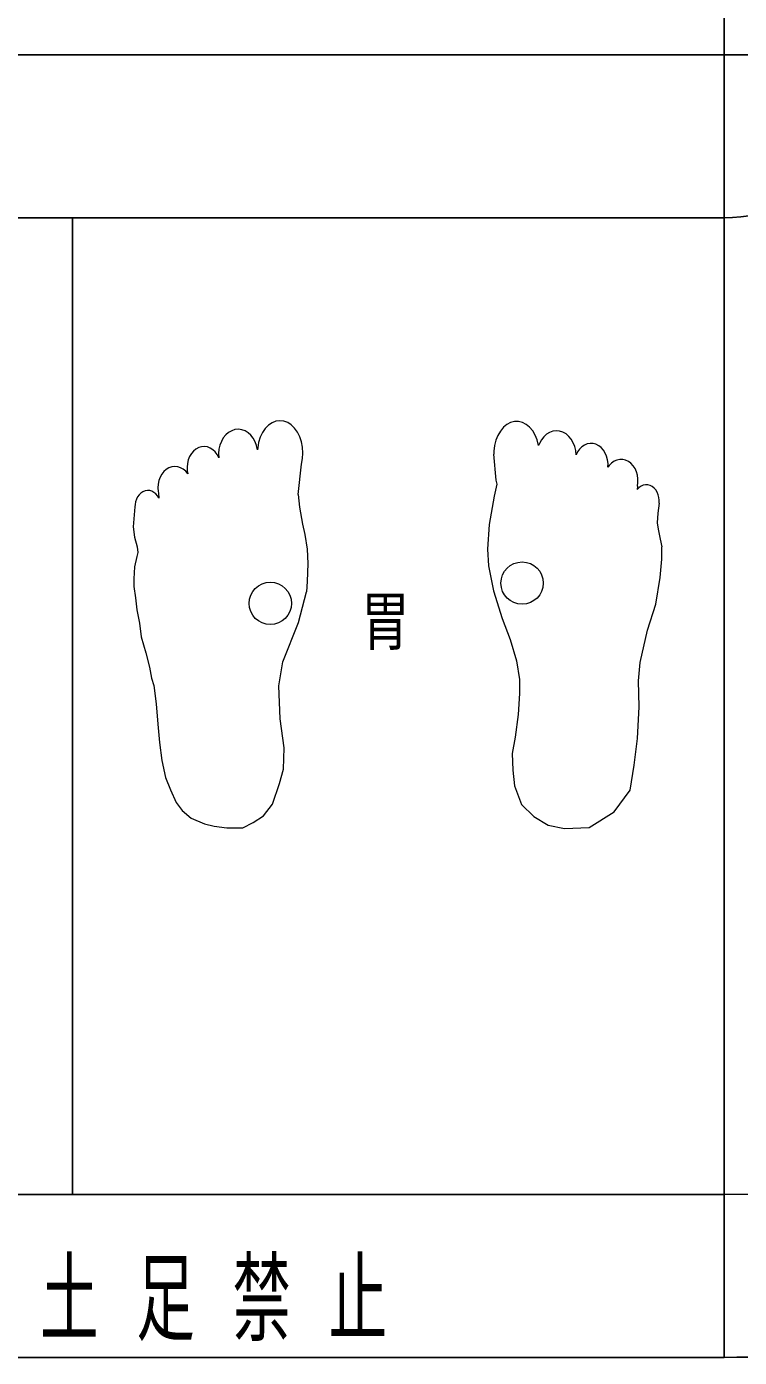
# Model space of a CAD drawing. Units: millimetres on the paper. Extents: x -365 to 0, y -5 to 257.
# Drawn here: x -236.23 to -227.48, y 178.42 to 194.77 of the extents above; entities that cross this region are included whole.
import ezdxf
from ezdxf.enums import TextEntityAlignment as Align

# ---------------------------------------------------------------- set-up
doc = ezdxf.new("R2010")
doc.units = ezdxf.units.MM
doc.layers.add('LY_1', color=7, linetype='Continuous', lineweight=13)
doc.styles.add('ＭＳ ゴシック', font='')
doc.styles.get('ＭＳ ゴシック').set_extended_font_data('MS Gothic')

msp = doc.modelspace()

# ---------------------------------------------------------------- linework, layer by layer
at = {"layer": 'LY_1', "lineweight": 25}
for p, q in [((-227.663, 206.421), (-227.663, 194.421)), ((-227.663, 194.421), (-239.663, 194.421)), ((-227.663, 194.421), (-225.663, 194.421)), ((-227.663, 194.421), (-227.663, 192.421)), ((-227.663, 194.421), (-225.663, 194.421)), ((-227.663, 194.421), (-227.663, 192.421)), ((-251.663, 192.421), (-227.663, 192.421)), ((-227.663, 192.421), (-239.663, 192.421)), ((-235.663, 180.421), (-235.663, 192.421)), ((-227.663, 180.421), (-227.663, 192.421)), ((-227.663, 186.421), (-227.663, 180.425)), ((-251.663, 180.421), (-227.663, 180.421)), ((-227.663, 180.421), (-239.663, 180.421)), ((-227.663, 178.421), (-227.663, 180.421)), ((-227.663, 180.421), (-227.663, 178.421)), ((-227.663, 178.421), (-239.663, 178.421))]:
    msp.add_line(p, q, dxfattribs=at)
at = {"layer": 'LY_1'}
for p, q in [((-233.71, 189.804), (-233.748, 189.782)), ((-233.67, 189.817), (-233.71, 189.804)), ((-233.628, 189.821), (-233.67, 189.817)), ((-233.587, 189.816), (-233.628, 189.821)), ((-233.546, 189.802), (-233.587, 189.816)), ((-233.508, 189.779), (-233.546, 189.802)), ((-233.297, 189.831), (-233.331, 189.781)), ((-233.258, 189.871), (-233.297, 189.831)), ((-233.213, 189.901), (-233.258, 189.871)), ((-233.166, 189.92), (-233.213, 189.901)), ((-233.118, 189.927), (-233.166, 189.92)), ((-233.069, 189.921), (-233.118, 189.927)), ((-233.022, 189.904), (-233.069, 189.921)), ((-232.978, 189.875), (-233.022, 189.904)), ((-232.937, 189.835), (-232.978, 189.875)), ((-232.902, 189.787), (-232.937, 189.835)), ((-230.41, 189.8), (-230.442, 189.747)), ((-230.373, 189.846), (-230.41, 189.8)), ((-230.331, 189.881), (-230.373, 189.846)), ((-230.285, 189.905), (-230.331, 189.881)), ((-230.237, 189.917), (-230.285, 189.905)), ((-230.188, 189.918), (-230.237, 189.917)), ((-230.14, 189.906), (-230.188, 189.918)), ((-230.094, 189.882), (-230.14, 189.906)), ((-230.052, 189.848), (-230.094, 189.882)), ((-230.014, 189.803), (-230.052, 189.848)), ((-229.983, 189.75), (-230.014, 189.803)), ((-229.767, 189.797), (-229.807, 189.783)), ((-229.725, 189.803), (-229.767, 189.797)), ((-229.684, 189.799), (-229.725, 189.803)), ((-229.643, 189.786), (-229.684, 189.799)), ((-233.855, 189.626), (-233.866, 189.576)), ((-233.837, 189.673), (-233.855, 189.626)), ((-233.813, 189.716), (-233.837, 189.673)), ((-233.783, 189.753), (-233.813, 189.716)), ((-233.748, 189.782), (-233.783, 189.753)), ((-233.474, 189.749), (-233.508, 189.779)), ((-233.445, 189.712), (-233.474, 189.749)), ((-233.421, 189.669), (-233.445, 189.712)), ((-233.404, 189.621), (-233.421, 189.669)), ((-233.379, 189.66), (-233.391, 189.593)), ((-233.359, 189.723), (-233.379, 189.66)), ((-233.331, 189.781), (-233.359, 189.723)), ((-232.874, 189.73), (-232.902, 189.787)), ((-232.853, 189.667), (-232.874, 189.73)), ((-232.84, 189.6), (-232.853, 189.667)), ((-230.466, 189.686), (-230.482, 189.621)), ((-230.442, 189.747), (-230.466, 189.686)), ((-229.958, 189.69), (-229.983, 189.75)), ((-229.941, 189.624), (-229.958, 189.69)), ((-229.931, 189.649), (-229.941, 189.624)), ((-229.908, 189.692), (-229.931, 189.649)), ((-229.879, 189.73), (-229.908, 189.692)), ((-229.845, 189.76), (-229.879, 189.73)), ((-229.807, 189.783), (-229.845, 189.76)), ((-229.605, 189.764), (-229.643, 189.786)), ((-229.57, 189.735), (-229.605, 189.764)), ((-229.54, 189.699), (-229.57, 189.735)), ((-229.516, 189.656), (-229.54, 189.699)), ((-229.498, 189.609), (-229.516, 189.656)), ((-229.379, 189.627), (-229.411, 189.605)), ((-229.345, 189.641), (-229.379, 189.627)), ((-229.309, 189.647), (-229.345, 189.641)), ((-229.273, 189.646), (-229.309, 189.647)), ((-229.237, 189.637), (-229.273, 189.646)), ((-229.203, 189.62), (-229.237, 189.637)), ((-234.227, 189.487), (-234.244, 189.446)), ((-234.205, 189.523), (-234.227, 189.487)), ((-234.179, 189.554), (-234.205, 189.523)), ((-234.149, 189.579), (-234.179, 189.554)), ((-234.115, 189.597), (-234.149, 189.579)), ((-234.08, 189.607), (-234.115, 189.597)), ((-234.044, 189.609), (-234.08, 189.607)), ((-234.008, 189.604), (-234.044, 189.609)), ((-233.973, 189.591), (-234.008, 189.604)), ((-233.941, 189.57), (-233.973, 189.591)), ((-233.912, 189.543), (-233.941, 189.57)), ((-233.887, 189.51), (-233.912, 189.543)), ((-233.867, 189.472), (-233.887, 189.51)), ((-233.866, 189.576), (-233.87, 189.524)), ((-233.87, 189.524), (-233.867, 189.472)), ((-233.394, 189.57), (-233.404, 189.621)), ((-233.391, 189.593), (-233.394, 189.57)), ((-232.851, 189.393), (-232.839, 189.461)), ((-232.835, 189.53), (-232.84, 189.6)), ((-232.839, 189.461), (-232.835, 189.53)), ((-230.497, 189.514), (-230.466, 189.197)), ((-230.49, 189.552), (-230.491, 189.514)), ((-230.482, 189.621), (-230.49, 189.552)), ((-229.486, 189.559), (-229.498, 189.609)), ((-229.482, 189.507), (-229.486, 189.559)), ((-229.464, 189.543), (-229.482, 189.507)), ((-229.44, 189.577), (-229.464, 189.543)), ((-229.411, 189.605), (-229.44, 189.577)), ((-229.173, 189.596), (-229.203, 189.62)), ((-229.146, 189.566), (-229.173, 189.596)), ((-229.123, 189.53), (-229.146, 189.566)), ((-229.106, 189.49), (-229.123, 189.53)), ((-229.095, 189.447), (-229.106, 189.49)), ((-234.543, 189.303), (-234.568, 189.271)), ((-234.513, 189.329), (-234.543, 189.303)), ((-234.481, 189.349), (-234.513, 189.329)), ((-234.446, 189.361), (-234.481, 189.349)), ((-234.41, 189.365), (-234.446, 189.361)), ((-234.373, 189.362), (-234.41, 189.365)), ((-234.338, 189.35), (-234.373, 189.362)), ((-234.305, 189.331), (-234.338, 189.35)), ((-234.275, 189.306), (-234.305, 189.331)), ((-234.25, 189.274), (-234.275, 189.306)), ((-234.254, 189.403), (-234.258, 189.358)), ((-234.258, 189.358), (-234.256, 189.313)), ((-234.256, 189.313), (-234.25, 189.274)), ((-234.244, 189.446), (-234.254, 189.403)), ((-232.895, 189.021), (-232.851, 189.393)), ((-229.089, 189.402), (-229.095, 189.447)), ((-229.09, 189.357), (-229.089, 189.402)), ((-229.075, 189.378), (-229.09, 189.357)), ((-229.047, 189.407), (-229.075, 189.378)), ((-229.015, 189.429), (-229.047, 189.407)), ((-228.981, 189.444), (-229.015, 189.429)), ((-228.945, 189.452), (-228.981, 189.444)), ((-228.909, 189.451), (-228.945, 189.452)), ((-228.873, 189.443), (-228.909, 189.451)), ((-228.839, 189.427), (-228.873, 189.443)), ((-228.808, 189.404), (-228.839, 189.427)), ((-228.781, 189.374), (-228.808, 189.404)), ((-228.758, 189.339), (-228.781, 189.374)), ((-228.74, 189.3), (-228.758, 189.339)), ((-228.728, 189.257), (-228.74, 189.3)), ((-234.613, 189.148), (-234.616, 189.103)), ((-234.604, 189.192), (-234.613, 189.148)), ((-234.589, 189.233), (-234.604, 189.192)), ((-234.568, 189.271), (-234.589, 189.233)), ((-230.456, 189.146), (-230.486, 189.002)), ((-230.466, 189.197), (-230.456, 189.146)), ((-228.729, 189.122), (-228.723, 189.167)), ((-228.722, 189.212), (-228.728, 189.257)), ((-228.723, 189.167), (-228.722, 189.212)), ((-228.656, 189.135), (-228.682, 189.124)), ((-228.628, 189.14), (-228.656, 189.135)), ((-228.6, 189.138), (-228.628, 189.14)), ((-228.573, 189.131), (-228.6, 189.138)), ((-234.865, 188.991), (-234.88, 188.962)), ((-234.846, 189.017), (-234.865, 188.992)), ((-234.824, 189.038), (-234.846, 189.017)), ((-234.799, 189.055), (-234.824, 189.038)), ((-234.773, 189.065), (-234.799, 189.055)), ((-234.745, 189.07), (-234.773, 189.065)), ((-234.717, 189.068), (-234.745, 189.07)), ((-234.69, 189.061), (-234.717, 189.068)), ((-234.664, 189.047), (-234.69, 189.061)), ((-234.641, 189.028), (-234.664, 189.047)), ((-234.62, 189.005), (-234.641, 189.028)), ((-234.603, 188.977), (-234.62, 189.005)), ((-234.616, 189.103), (-234.612, 189.058)), ((-234.612, 189.058), (-234.609, 189.041)), ((-234.609, 189.041), (-234.603, 188.977)), ((-232.895, 189.021), (-232.877, 188.863)), ((-230.486, 189.002), (-230.548, 188.654)), ((-228.729, 189.122), (-228.731, 189.083)), ((-228.729, 189.086), (-228.731, 189.083)), ((-228.707, 189.107), (-228.729, 189.086)), ((-228.682, 189.124), (-228.707, 189.107)), ((-228.547, 189.118), (-228.573, 189.131)), ((-228.523, 189.1), (-228.547, 189.118)), ((-228.503, 189.077), (-228.523, 189.1)), ((-228.485, 189.049), (-228.503, 189.077)), ((-228.472, 189.018), (-228.485, 189.049)), ((-228.464, 188.985), (-228.472, 189.018)), ((-228.46, 188.951), (-228.464, 188.985)), ((-234.9, 188.869), (-234.919, 188.624)), ((-234.897, 188.896), (-234.898, 188.869)), ((-234.891, 188.93), (-234.897, 188.896)), ((-234.88, 188.962), (-234.891, 188.93)), ((-232.877, 188.863), (-232.839, 188.658)), ((-228.461, 188.916), (-228.477, 188.791)), ((-228.461, 188.916), (-228.46, 188.951)), ((-232.839, 188.658), (-232.811, 188.528)), ((-230.548, 188.654), (-230.568, 188.347)), ((-228.477, 188.791), (-228.487, 188.671)), ((-228.487, 188.671), (-228.475, 188.593)), ((-234.919, 188.624), (-234.905, 188.497)), ((-234.905, 188.497), (-234.869, 188.377)), ((-232.811, 188.528), (-232.783, 188.351)), ((-228.475, 188.593), (-228.447, 188.471)), ((-234.869, 188.377), (-234.862, 188.307)), ((-232.783, 188.351), (-232.774, 188.174)), ((-230.568, 188.347), (-230.558, 188.143)), ((-228.447, 188.471), (-228.43, 188.378)), ((-228.43, 188.225), (-228.43, 188.378)), ((-234.876, 188.258), (-234.905, 188.131)), ((-234.862, 188.307), (-234.876, 188.258)), ((-232.774, 188.174), (-232.783, 187.95)), ((-228.45, 188), (-228.43, 188.225)), ((-234.905, 188.131), (-234.912, 187.983)), ((-230.558, 188.143), (-230.497, 187.836)), ((-228.501, 187.672), (-228.45, 188)), ((-234.912, 187.983), (-234.912, 187.891)), ((-234.912, 187.891), (-234.89, 187.751)), ((-232.783, 187.95), (-232.791, 187.823)), ((-230.497, 187.836), (-230.388, 187.496)), ((-234.89, 187.751), (-234.876, 187.603)), ((-232.889, 187.45), (-232.791, 187.823)), ((-228.603, 187.355), (-228.501, 187.672)), ((-234.876, 187.603), (-234.841, 187.441)), ((-234.841, 187.441), (-234.82, 187.272)), ((-233.083, 186.963), (-232.889, 187.45)), ((-230.388, 187.496), (-230.291, 187.241)), ((-228.696, 186.956), (-228.603, 187.355)), ((-234.82, 187.272), (-234.764, 187.075)), ((-230.291, 187.241), (-230.212, 186.978)), ((-234.764, 187.075), (-234.721, 186.898)), ((-234.721, 186.898), (-234.693, 186.765)), ((-233.132, 186.671), (-233.083, 186.963)), ((-230.212, 186.978), (-230.177, 186.75)), ((-228.716, 186.731), (-228.696, 186.956)), ((-234.693, 186.765), (-234.665, 186.673)), ((-230.177, 186.75), (-230.177, 186.574)), ((-228.706, 186.413), (-228.716, 186.731)), ((-234.665, 186.673), (-234.637, 186.448)), ((-233.116, 186.265), (-233.132, 186.671)), ((-230.177, 186.574), (-230.194, 186.32)), ((-234.637, 186.448), (-234.616, 186.201)), ((-228.726, 186.025), (-228.706, 186.413)), ((-234.616, 186.201), (-234.595, 185.976)), ((-233.067, 185.909), (-233.116, 186.265)), ((-230.194, 186.32), (-230.23, 186.039)), ((-230.23, 186.039), (-230.265, 185.837)), ((-234.595, 185.976), (-234.567, 185.751)), ((-233.074, 185.645), (-233.067, 185.909)), ((-228.767, 185.697), (-228.726, 186.025)), ((-234.567, 185.751), (-234.524, 185.546)), ((-230.265, 185.837), (-230.256, 185.635)), ((-234.524, 185.546), (-234.461, 185.391)), ((-233.123, 185.469), (-233.074, 185.645)), ((-230.256, 185.635), (-230.238, 185.442)), ((-228.818, 185.39), (-228.767, 185.697)), ((-234.461, 185.391), (-234.39, 185.236)), ((-233.207, 185.215), (-233.123, 185.469)), ((-230.238, 185.442), (-230.151, 185.214)), ((-229.013, 185.124), (-228.818, 185.39)), ((-234.39, 185.236), (-234.32, 185.138)), ((-233.32, 185.074), (-233.207, 185.215)), ((-230.151, 185.214), (-230.001, 185.065)), ((-234.32, 185.138), (-234.207, 185.046)), ((-233.447, 184.99), (-233.32, 185.074)), ((-230.001, 185.065), (-229.826, 184.959)), ((-229.32, 184.93), (-229.013, 185.124)), ((-234.207, 185.046), (-234.045, 184.976)), ((-234.045, 184.976), (-233.926, 184.948)), ((-233.926, 184.948), (-233.771, 184.927)), ((-233.771, 184.927), (-233.574, 184.927)), ((-233.574, 184.927), (-233.447, 184.99)), ((-229.826, 184.959), (-229.624, 184.916)), ((-229.624, 184.916), (-229.32, 184.93))]:
    msp.add_line(p, q, dxfattribs=at)
for centre in [(-230.144, 187.932), (-233.236, 187.683)]:
    msp.add_circle(centre, 0.26, dxfattribs=at)
at = {"layer": 'LY_1', "lineweight": 25}
for radius, end in [(14, 360), (2, 0), (16, 278.7918)]:
    msp.add_arc((-227.663, 194.421), radius, 270, end, dxfattribs=at)

# ---------------------------------------------------------------- texts
at = {"layer": 'LY_1', "style": 'ＭＳ ゴシック', "width": 0.75}
msp.add_text('胃', height=0.587, dxfattribs=at).set_placement((-232.122, 187.467), align=Align.MIDDLE_LEFT)
at = {"layer": 'LY_1', "insert": (-236.063, 178.621), "char_height": 0.8798, "attachment_point": 7, "style": 'ＭＳ ゴシック'}
msp.add_mtext('\\T1.64;\\W0.6;土足禁止', dxfattribs=at)

doc.saveas('drawing.dxf')
